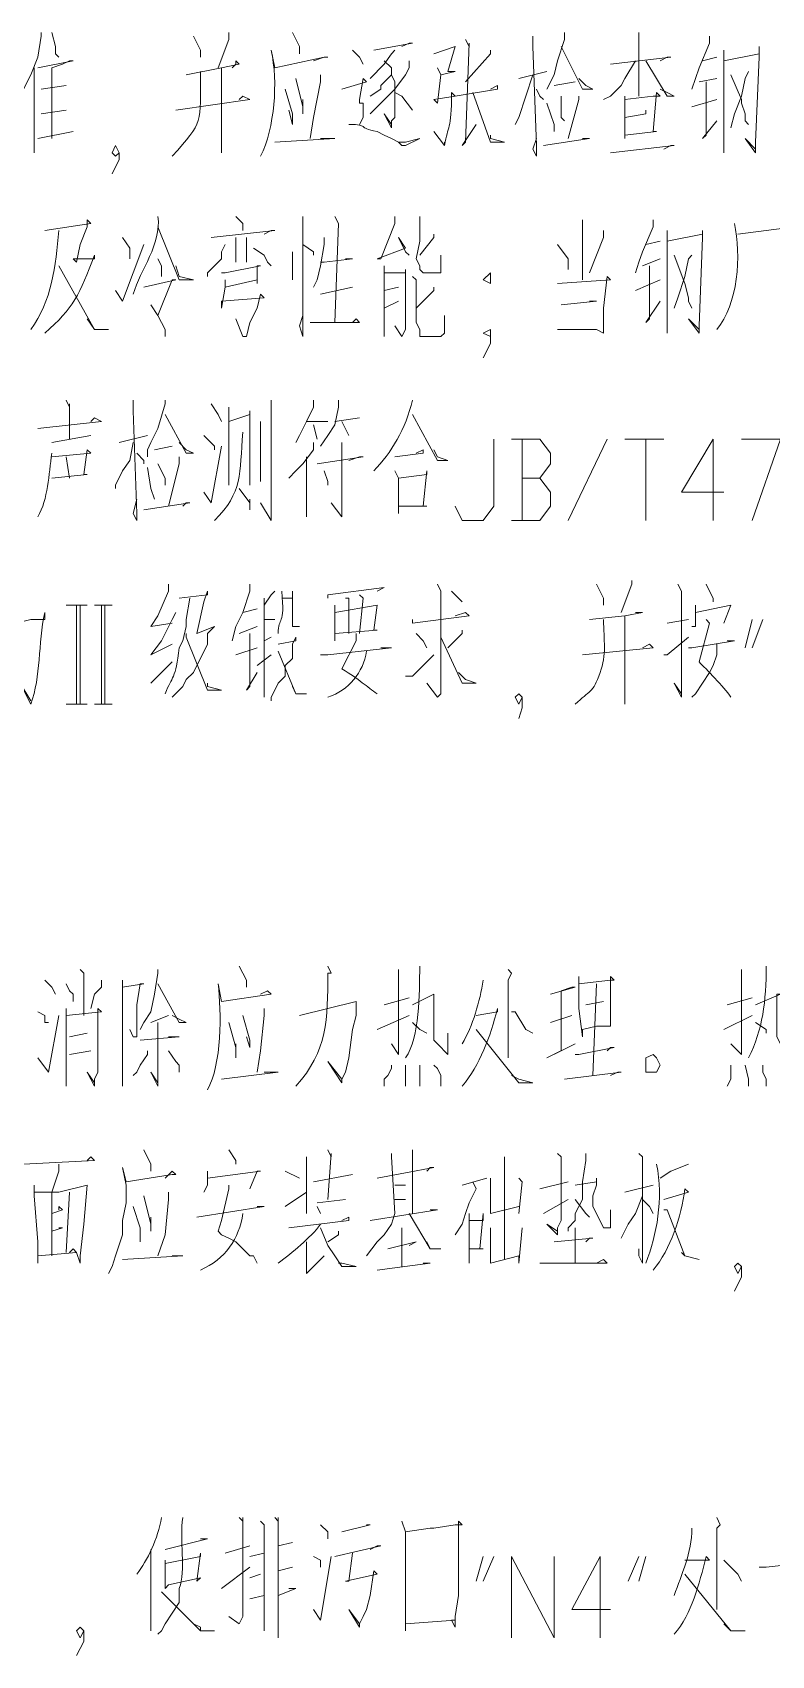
# Model space of a CAD drawing. Header units: millimetres. Extents: x -219 to 948, y -831 to -7.
# Drawn here: x 523.7 to 561.4, y -545 to -462.4 of the extents above; entities that cross this region are included whole.
import ezdxf

# ---------------------------------------------------------------- set-up
doc = ezdxf.new("R2010")
doc.units = ezdxf.units.MM
doc.layers.add('1', color=7, linetype='Continuous')

msp = doc.modelspace()

# ---------------------------------------------------------------- linework, layer by layer
at = {"layer": '1', "color": 0, "lineweight": 5}
for points in [[(524.195, -462.389), (524.195, -462.569), (524.015, -463.649), (523.655, -464.549), (523.295, -465.269)], [(524.735, -462.389), (524.915, -463.109), (524.915, -463.469), (525.095, -463.649)], [(532.295, -463.649), (532.295, -463.289), (531.935, -462.569)], [(533.735, -462.389), (533.735, -462.749), (533.195, -464.189)], [(536.975, -462.389), (537.335, -463.109), (537.335, -463.469)], [(549.215, -462.569), (549.215, -463.109), (549.395, -468.149), (549.395, -468.689), (549.215, -468.329), (549.395, -467.789)], [(550.835, -462.389), (550.835, -462.749), (550.475, -463.829), (550.295, -464.549), (549.935, -465.269)], [(554.615, -462.389), (554.615, -462.749), (554.615, -465.629), (554.615, -464.729)], [(558.215, -462.569), (558.215, -462.929), (557.675, -464.189), (557.495, -464.729), (557.315, -465.269)], [(540.035, -463.289), (540.395, -463.649), (540.575, -464.009)], [(542.195, -463.289), (542.015, -463.469), (541.655, -464.009), (540.935, -464.729)], [(541.115, -463.289), (543.095, -462.929), (542.915, -462.929), (542.555, -463.109)], [(545.795, -462.749), (545.975, -463.109), (545.975, -462.929), (545.795, -467.969), (545.615, -468.149), (546.335, -467.069)], [(547.055, -463.289), (547.055, -463.469), (545.795, -464.909)], [(550.655, -463.109), (551.735, -465.269), (552.275, -465.269), (551.915, -465.089), (551.555, -464.729)], [(558.935, -463.829), (560.735, -463.469), (560.735, -463.109), (560.735, -463.649), (560.555, -467.969), (560.555, -468.509), (560.015, -467.789), (560.555, -468.329)], [(558.935, -463.289), (558.935, -463.829), (558.935, -468.509), (558.935, -467.969), (558.935, -467.429)], [(523.835, -464.189), (523.835, -468.509), (523.835, -468.149)], [(524.015, -464.189), (525.815, -463.829), (525.635, -463.829), (525.275, -464.009), (524.735, -464.189), (524.735, -467.789)], [(531.575, -464.549), (533.375, -464.189), (534.275, -464.009), (534.095, -463.829), (534.095, -464.009), (533.915, -464.189)], [(533.375, -464.189), (533.375, -468.509), (533.375, -468.329), (533.375, -467.789)], [(541.655, -463.829), (542.015, -464.189), (542.015, -464.549), (542.195, -464.909), (542.195, -466.709), (542.015, -466.889), (542.015, -467.069), (542.015, -467.249), (541.655, -466.529), (542.015, -467.069)], [(542.915, -463.829), (542.915, -464.189), (542.735, -464.549), (542.195, -465.269)], [(554.435, -463.829), (553.895, -464.729), (553.715, -465.089), (553.175, -465.629), (552.815, -465.809)], [(553.175, -464.009), (556.235, -463.649), (556.055, -463.649), (555.695, -463.829)], [(554.975, -463.829), (556.055, -465.629), (556.415, -465.629), (556.055, -465.449), (555.695, -465.269)], [(557.855, -463.829), (558.575, -463.649)], [(524.195, -465.269), (525.455, -465.089)], [(537.155, -464.729), (537.515, -466.169), (537.515, -466.529), (537.515, -465.809)], [(538.415, -464.549), (538.415, -464.909), (538.055, -466.709), (537.875, -467.789)], [(539.495, -465.269), (540.755, -464.909), (540.575, -464.729), (540.395, -465.809), (540.395, -465.989), (540.575, -465.989), (540.575, -466.709), (540.395, -467.069)], [(542.015, -464.549), (541.475, -465.089), (541.475, -465.269), (540.935, -465.629)], [(545.255, -465.629), (547.415, -465.269), (547.415, -465.089), (547.055, -465.269)], [(549.215, -464.549), (548.855, -465.629), (548.495, -466.709), (548.315, -467.069)], [(548.495, -464.729), (549.935, -464.369)], [(550.295, -465.089), (551.375, -464.909)], [(558.575, -464.729), (557.675, -464.909)], [(558.035, -464.909), (558.035, -467.609), (557.855, -467.789), (558.575, -466.889)], [(560.195, -464.369), (560.015, -464.729), (559.835, -465.629), (559.475, -466.529), (559.295, -467.249)], [(559.295, -464.549), (559.835, -465.809), (559.835, -465.989), (560.015, -466.529), (560.015, -466.889), (560.195, -467.069)], [(531.035, -466.349), (534.815, -465.809), (534.455, -465.629), (534.275, -465.809)], [(536.615, -465.269), (536.975, -466.529), (536.975, -467.069), (536.795, -466.349)], [(542.195, -465.269), (540.935, -466.529)], [(542.195, -465.449), (542.555, -465.629), (543.095, -466.349)], [(546.155, -465.449), (547.055, -467.969), (547.775, -467.969), (547.055, -467.789), (547.055, -467.609)], [(549.395, -465.269), (549.575, -465.629), (549.755, -465.809)], [(550.655, -465.629), (550.655, -466.709), (550.835, -466.889)], [(551.555, -465.629), (551.555, -465.809), (551.015, -467.789)], [(553.895, -465.629), (553.895, -465.989), (553.895, -467.789), (553.895, -467.609), (555.515, -467.429), (555.335, -467.429), (555.515, -465.449), (555.695, -465.629), (555.515, -465.629), (555.335, -465.629), (553.895, -465.809)], [(558.575, -465.809), (557.315, -466.169)], [(524.195, -466.529), (525.455, -466.349)], [(549.935, -465.989), (550.295, -467.069), (550.295, -467.429)], [(553.895, -466.709), (554.975, -466.529), (554.975, -466.349), (554.975, -466.529)], [(524.015, -467.789), (525.815, -467.429)], [(527.795, -469.589), (527.975, -469.229), (528.155, -468.869), (528.155, -468.509), (527.975, -468.149), (527.795, -468.509), (527.975, -468.689), (528.155, -468.509)], [(536.075, -467.969), (539.135, -467.789), (538.775, -467.789), (538.415, -467.789)], [(549.755, -468.149), (552.095, -467.789), (551.915, -467.789), (551.735, -467.789)], [(553.175, -468.509), (556.415, -468.149), (556.235, -468.149), (555.875, -468.329)], [(534.095, -471.749), (534.455, -472.109), (534.455, -472.469)], [(537.515, -471.749), (537.515, -477.869), (537.335, -477.329), (537.515, -476.789)], [(539.135, -471.749), (539.315, -472.109), (539.135, -477.149)], [(542.195, -471.749), (542.195, -472.109), (541.475, -473.909), (541.295, -473.909), (542.735, -473.369), (542.375, -472.829), (542.735, -473.549), (542.915, -473.729)], [(543.455, -471.749), (543.455, -473.009), (543.275, -473.909), (543.455, -474.269), (543.455, -474.449), (543.635, -474.629), (544.535, -474.629), (544.535, -473.729)], [(530.135, -472.289), (531.215, -474.989), (531.755, -474.989), (531.935, -474.989), (531.215, -474.809), (531.035, -474.269)], [(532.835, -472.829), (536.075, -472.469), (535.895, -472.469), (535.535, -472.649)], [(551.735, -471.929), (551.735, -472.289), (551.735, -474.989)], [(552.815, -472.469), (552.815, -472.829), (552.095, -474.629)], [(555.335, -471.929), (555.335, -472.289), (554.795, -473.549), (554.615, -474.089), (554.435, -474.629)], [(556.055, -472.469), (556.055, -473.189), (556.055, -477.689), (556.055, -477.329), (556.055, -476.789)], [(556.055, -473.009), (557.855, -472.649), (557.855, -472.469), (557.855, -472.829), (557.675, -477.329), (557.675, -477.689), (557.135, -476.969), (557.675, -477.509)], [(562.355, -472.289), (562.175, -472.289), (561.995, -472.469), (562.535, -472.289), (559.655, -472.649)], [(527.975, -475.529), (528.335, -476.069), (529.415, -473.189)], [(528.335, -472.829), (528.695, -473.369), (528.695, -473.549), (528.695, -473.909)], [(533.555, -473.189), (533.375, -473.549), (533.375, -473.909), (533.015, -474.269), (532.655, -474.629), (532.655, -474.809)], [(534.095, -472.829), (534.095, -474.089)], [(534.635, -472.829), (534.635, -474.089)], [(534.995, -473.369), (535.535, -473.729), (535.715, -474.089), (535.895, -474.269)], [(537.515, -473.189), (538.055, -473.549), (538.055, -473.729)], [(538.595, -472.829), (538.595, -473.189), (538.415, -474.269), (538.235, -474.989), (538.055, -475.349)], [(544.175, -472.649), (544.175, -472.829), (543.455, -473.729)], [(550.475, -473.189), (551.015, -473.909), (551.015, -474.449)], [(554.975, -473.189), (555.695, -473.009)], [(530.135, -473.909), (530.315, -474.269), (530.315, -474.809)], [(536.975, -473.549), (536.975, -474.629), (536.975, -474.989)], [(538.415, -474.089), (538.595, -474.089), (540.035, -473.909), (539.855, -473.909), (539.675, -473.909)], [(555.695, -473.909), (554.795, -474.269)], [(556.415, -473.729), (556.955, -475.169), (557.135, -475.889), (557.135, -476.069), (557.315, -476.429)], [(557.315, -473.729), (557.135, -473.909), (556.955, -474.809), (556.595, -475.889), (556.415, -476.429)], [(525.095, -474.269), (526.895, -477.509), (527.615, -477.509), (526.895, -477.509), (526.895, -477.509), (526.535, -476.969)], [(529.415, -475.349), (531.035, -474.989), (530.855, -474.989), (530.135, -476.789)], [(533.375, -474.629), (533.375, -474.629), (533.555, -474.629), (535.355, -474.269), (535.175, -474.269), (535.175, -475.169), (535.175, -474.989), (533.555, -475.349), (533.555, -474.989), (533.555, -475.349), (533.375, -476.429), (533.375, -476.069), (535.535, -475.889), (535.355, -475.709), (535.175, -476.429), (534.815, -477.149), (534.635, -477.869), (534.455, -477.869), (534.095, -476.969), (534.455, -477.869)], [(541.655, -474.269), (541.655, -474.629), (541.655, -477.869), (541.655, -477.509), (541.655, -477.149)], [(541.655, -474.629), (542.735, -474.629), (542.735, -474.449), (542.735, -474.629), (542.735, -474.629), (542.735, -477.509), (542.555, -477.869), (542.195, -477.329)], [(543.095, -474.809), (543.275, -474.989), (543.275, -477.149), (543.455, -477.509), (543.455, -477.509), (543.455, -477.869), (544.535, -477.869), (544.715, -477.689), (544.715, -476.789)], [(547.055, -475.169), (547.055, -474.989), (547.055, -474.629), (546.695, -474.989), (547.055, -475.169)], [(550.475, -475.169), (553.175, -474.989), (552.995, -474.809), (552.815, -476.429), (552.815, -477.689), (552.455, -477.509), (550.475, -477.509)], [(555.695, -474.989), (554.435, -475.529)], [(555.155, -474.269), (555.155, -476.969), (554.975, -477.149), (555.695, -476.069)], [(538.415, -475.709), (540.035, -475.349)], [(541.655, -475.529), (542.375, -475.349)], [(544.175, -475.349), (544.175, -475.529), (543.275, -476.429)], [(529.775, -476.249), (530.135, -476.789), (530.495, -477.509), (530.495, -477.869)], [(541.655, -476.429), (542.375, -476.069)], [(550.655, -476.249), (552.455, -476.069), (552.455, -476.069), (552.095, -476.069)], [(537.875, -477.149), (540.395, -477.149), (540.215, -476.969), (540.035, -477.149)], [(546.695, -478.949), (547.055, -478.229), (547.055, -477.689), (547.055, -477.509), (546.695, -477.689), (547.055, -477.869), (547.055, -477.689)], [(525.455, -481.109), (525.635, -481.469), (525.635, -481.289), (525.635, -483.089)], [(528.875, -481.109), (528.875, -481.649), (529.055, -486.869), (529.055, -487.229), (528.875, -486.869), (529.055, -486.149)], [(530.495, -481.109), (530.495, -481.289), (530.135, -482.549), (529.775, -483.269), (529.595, -483.629), (529.595, -483.989)], [(532.835, -481.289), (533.195, -481.829), (533.375, -482.189)], [(533.735, -481.469), (533.735, -485.429), (533.735, -484.529)], [(533.735, -482.189), (534.815, -481.829), (534.815, -481.649), (534.815, -485.429), (534.815, -485.069), (534.815, -484.529)], [(538.055, -481.109), (538.055, -481.469), (537.695, -482.189), (537.335, -482.909), (537.155, -483.269)], [(539.315, -481.109), (539.315, -481.469), (539.135, -482.369), (538.775, -482.909), (538.415, -483.449)], [(524.015, -482.549), (527.255, -482.189), (526.895, -482.009), (526.715, -482.189)], [(530.495, -481.829), (531.575, -483.809), (531.935, -483.809), (531.575, -483.629), (531.215, -483.269)], [(535.355, -482.189), (535.355, -485.249), (535.355, -484.349)], [(537.695, -482.189), (538.055, -482.189), (538.775, -482.189)], [(538.055, -482.369), (538.235, -483.089)], [(539.135, -482.189), (540.395, -482.009)], [(539.495, -482.189), (539.855, -482.909)], [(543.095, -481.829), (544.355, -484.169), (544.895, -484.169), (544.355, -483.989), (544.175, -483.629)], [(524.735, -483.269), (526.715, -482.909)], [(528.875, -483.269), (528.695, -484.169), (528.335, -484.709), (527.975, -485.429), (527.975, -485.609)], [(528.155, -483.269), (529.595, -482.909)], [(532.475, -482.909), (533.015, -483.449), (533.015, -483.629)], [(538.055, -483.269), (538.055, -483.629), (537.515, -484.349), (537.155, -484.709), (536.795, -485.069)], [(539.495, -483.269), (539.495, -485.789), (539.495, -486.869), (539.495, -487.049), (538.955, -486.329), (539.495, -487.049)], [(545.255, -486.509), (545.615, -487.229), (546.695, -487.229), (547.235, -486.509), (547.235, -483.089)], [(549.575, -485.069), (550.115, -484.349), (550.115, -483.809), (549.575, -483.089), (548.135, -483.089)], [(548.675, -483.089), (548.675, -487.229)], [(551.015, -487.229), (552.995, -483.089)], [(553.895, -483.089), (555.875, -483.089)], [(554.975, -483.089), (554.975, -487.229)], [(558.935, -485.789), (556.775, -485.789), (558.395, -483.089), (558.395, -487.229)], [(559.835, -483.089), (561.815, -483.089), (560.375, -487.229)], [(524.735, -483.989), (526.715, -483.809), (526.535, -483.629), (526.355, -484.889), (526.535, -484.889), (524.735, -485.069)], [(525.455, -483.989), (525.635, -485.069)], [(529.055, -483.809), (529.415, -484.169), (529.415, -484.349)], [(529.955, -483.629), (530.855, -483.449)], [(531.215, -483.989), (531.215, -484.349), (530.675, -486.509)], [(532.475, -485.789), (532.835, -486.329), (533.375, -483.449)], [(537.695, -483.989), (537.695, -487.049), (537.695, -486.149)], [(538.235, -484.349), (540.575, -483.989), (540.395, -483.989), (539.855, -484.169)], [(542.195, -483.989), (543.635, -483.809), (543.635, -483.629), (543.275, -483.809)], [(529.595, -484.529), (529.775, -485.609), (529.955, -486.149)], [(530.135, -484.349), (530.495, -485.069), (530.495, -485.429)], [(538.595, -484.709), (538.775, -485.249), (538.775, -485.429)], [(542.195, -484.709), (542.375, -485.069), (542.375, -486.869), (542.375, -486.509), (543.815, -486.509), (543.635, -486.509), (543.815, -484.709), (543.815, -484.889), (542.375, -485.069)], [(534.275, -485.609), (534.815, -486.329), (534.815, -486.689), (534.815, -486.149)], [(548.135, -487.229), (549.575, -487.229), (550.115, -486.509), (550.115, -485.789), (549.575, -485.069), (548.675, -485.069)], [(529.415, -486.689), (531.755, -486.329), (531.575, -486.329), (531.395, -486.509)], [(530.675, -490.469), (530.675, -490.829), (530.135, -492.089), (529.775, -492.629), (529.775, -492.629), (530.855, -492.449)], [(534.815, -490.469), (534.815, -490.829), (534.455, -491.909), (534.095, -492.629), (533.915, -493.349)], [(538.775, -491.009), (538.775, -491.189), (538.775, -491.009), (541.655, -490.649), (541.655, -490.649), (541.295, -490.829)], [(544.355, -490.469), (544.535, -490.829), (544.535, -490.829), (544.535, -496.049), (544.355, -496.229), (543.815, -495.509)], [(552.815, -491.549), (552.815, -491.189), (552.455, -490.469)], [(554.255, -490.289), (554.255, -490.469), (553.715, -491.909)], [(556.595, -490.469), (556.775, -490.829), (556.775, -490.829), (556.775, -495.869), (556.775, -496.049), (556.775, -496.229), (556.415, -495.509), (556.775, -496.049)], [(558.035, -490.469), (558.215, -490.829), (558.395, -491.189), (558.395, -491.369)], [(525.455, -491.549), (526.535, -491.549)], [(525.995, -491.549), (525.995, -496.589)], [(526.175, -496.589), (526.175, -491.549)], [(526.895, -491.549), (527.795, -491.549)], [(527.255, -491.549), (527.255, -496.589)], [(527.435, -496.589), (527.435, -491.549)], [(531.215, -491.189), (532.655, -491.009), (532.655, -490.829), (532.475, -491.369), (532.115, -492.989), (533.015, -492.629), (533.015, -492.629), (532.655, -492.989), (532.655, -493.529), (532.295, -494.249), (532.115, -494.609), (531.935, -494.969), (531.575, -495.329), (531.395, -495.689), (531.215, -495.869), (530.855, -496.229)], [(536.075, -490.829), (535.895, -491.009), (535.535, -491.549), (535.535, -491.189)], [(535.535, -491.549), (535.535, -496.229), (535.535, -495.869), (535.535, -495.149)], [(536.435, -491.189), (536.975, -491.189), (536.975, -490.829), (536.975, -492.629), (536.975, -492.629), (537.155, -492.629), (537.335, -492.629)], [(539.135, -491.549), (539.135, -491.909), (539.135, -493.349), (539.135, -492.989), (541.295, -492.809), (541.115, -492.809), (541.295, -491.549), (541.295, -491.549), (539.135, -491.909)], [(539.675, -491.189), (539.855, -491.189), (539.855, -492.989)], [(540.395, -491.009), (540.575, -491.189), (540.395, -492.989)], [(545.075, -490.829), (545.435, -491.189), (545.615, -491.369)], [(557.495, -491.549), (557.495, -491.909), (557.495, -492.269), (557.495, -492.629), (557.315, -492.629)], [(557.495, -491.909), (559.295, -491.549), (559.295, -491.549), (558.935, -492.449)], [(531.035, -491.909), (530.855, -492.269), (530.315, -493.349), (529.775, -494.069), (529.775, -494.069), (530.855, -493.529)], [(534.455, -491.909), (535.175, -491.729)], [(535.535, -492.269), (536.075, -492.269)], [(543.095, -492.269), (543.095, -492.449), (543.095, -492.449), (545.975, -492.089), (545.795, -491.909), (545.255, -492.089)], [(552.095, -492.269), (553.895, -492.089), (554.795, -491.909), (554.615, -491.909), (554.435, -491.909)], [(553.895, -492.089), (553.895, -496.589), (553.895, -495.509)], [(556.055, -492.449), (557.135, -492.269)], [(560.015, -493.709), (560.375, -492.269)], [(560.915, -492.269), (560.375, -493.709)], [(531.575, -492.989), (531.575, -493.169), (532.655, -495.869), (533.375, -495.869), (532.655, -495.689), (532.655, -495.509)], [(535.175, -492.629), (534.275, -492.989)], [(534.815, -492.989), (534.815, -495.689), (534.635, -495.869), (535.175, -494.969)], [(535.895, -493.169), (535.535, -493.349)], [(536.255, -493.529), (537.155, -493.349), (537.155, -493.169), (536.975, -493.529), (536.975, -494.249), (536.615, -494.609), (536.615, -495.149), (536.255, -495.509), (536.075, -495.869), (535.895, -496.229), (535.895, -496.409)], [(543.275, -492.989), (543.635, -493.349), (543.815, -493.709)], [(544.535, -493.169), (545.615, -495.509), (546.335, -495.509), (545.795, -495.329), (545.435, -494.969)], [(545.615, -492.809), (545.615, -492.989), (544.895, -493.709)], [(555.875, -494.069), (556.055, -494.069), (557.135, -493.169)], [(534.095, -494.069), (535.175, -493.709)], [(536.255, -493.889), (537.155, -496.049), (537.695, -496.049), (537.155, -496.049), (536.975, -495.689)], [(538.415, -494.069), (538.595, -494.069), (538.775, -494.069), (542.015, -493.709), (541.835, -493.709), (541.475, -493.709)], [(551.735, -494.069), (555.335, -493.709), (555.155, -493.529), (554.795, -493.709)], [(557.135, -493.709), (557.315, -493.709), (559.475, -493.349), (559.295, -493.349), (559.115, -493.349)], [(558.575, -493.529), (558.575, -494.069), (558.395, -494.609), (558.215, -494.969), (557.495, -496.049), (557.315, -496.229)], [(529.775, -495.509), (530.855, -494.429)], [(535.175, -494.609), (535.895, -494.069)], [(542.735, -495.149), (543.095, -495.149), (544.175, -494.069)], [(548.495, -497.309), (548.495, -497.309), (548.675, -496.769), (548.675, -496.229), (548.495, -496.049), (548.315, -496.229), (548.495, -496.589), (548.675, -496.229)], [(525.455, -496.589), (526.535, -496.589)], [(526.895, -496.589), (527.795, -496.589)], [(526.175, -510.089), (526.355, -510.269), (526.355, -510.269), (526.355, -512.429)], [(530.135, -510.089), (530.135, -510.269), (529.955, -511.349), (529.775, -512.249), (529.415, -512.789), (529.235, -513.149)], [(534.275, -509.909), (534.635, -510.629), (534.635, -510.989)], [(542.375, -510.089), (542.375, -513.869), (542.375, -514.229), (542.375, -514.409), (542.015, -513.869)], [(547.955, -510.089), (548.135, -510.269), (547.955, -510.629), (547.955, -514.589), (547.955, -513.869)], [(551.555, -510.449), (551.555, -512.069), (551.735, -513.509), (551.735, -513.149), (552.455, -512.969), (553.175, -512.969), (553.175, -512.789), (553.175, -510.449), (553.355, -510.629), (553.175, -510.629), (551.555, -510.809)], [(559.835, -510.089), (559.835, -514.409), (559.295, -513.869)], [(524.375, -510.629), (524.735, -510.989), (524.735, -510.989), (524.915, -511.349)], [(525.455, -510.809), (525.635, -511.169), (525.815, -511.349), (525.815, -511.709)], [(527.255, -510.629), (527.255, -510.989), (526.895, -511.349), (526.715, -512.069)], [(528.335, -510.629), (528.335, -516.029), (528.335, -515.669), (528.335, -514.949)], [(528.335, -510.989), (529.415, -510.809), (529.235, -510.809), (529.055, -511.889), (529.055, -512.249), (529.055, -512.429), (529.055, -513.149), (529.055, -513.329), (529.055, -513.509), (528.875, -513.509), (528.695, -513.149)], [(530.135, -510.809), (531.215, -512.789), (531.575, -512.789), (531.215, -512.609), (530.855, -512.429)], [(543.095, -511.889), (544.175, -511.349), (544.175, -511.709), (544.175, -513.149), (544.175, -513.509), (544.175, -513.689), (544.355, -513.869), (544.895, -514.409), (544.895, -514.409), (544.895, -513.329)], [(550.115, -511.349), (551.375, -510.989), (551.195, -510.989), (550.655, -511.169), (550.655, -514.229), (549.935, -514.589), (551.375, -513.869)], [(552.455, -510.809), (552.275, -515.489)], [(525.455, -512.069), (525.455, -516.029), (525.455, -515.309)], [(525.455, -512.429), (527.255, -512.249), (527.075, -512.069), (527.075, -515.309), (526.895, -515.669), (526.895, -516.029), (526.535, -515.309), (526.895, -515.849)], [(535.535, -512.069), (535.535, -512.429), (535.355, -514.229), (535.175, -515.309)], [(537.335, -512.429), (540.215, -511.709), (540.215, -512.429), (540.035, -513.149), (539.855, -514.589), (539.675, -515.309), (539.495, -515.669), (539.495, -515.849), (538.775, -514.769), (539.495, -515.669)], [(541.655, -511.889), (542.915, -511.529)], [(551.915, -511.889), (552.815, -511.709)], [(559.115, -511.889), (560.375, -511.529)], [(524.015, -512.249), (524.375, -512.429), (524.375, -512.789), (524.555, -512.789)], [(524.015, -514.589), (524.555, -515.309), (525.095, -512.429)], [(529.775, -512.789), (530.675, -512.429)], [(530.135, -512.789), (530.135, -516.029), (529.775, -515.309), (530.135, -515.849)], [(533.735, -512.789), (534.095, -514.049), (534.095, -514.589), (534.095, -513.869)], [(534.455, -512.429), (534.815, -513.689), (534.815, -514.049), (534.635, -513.509)], [(541.295, -513.149), (542.915, -512.429)], [(543.095, -512.789), (543.455, -513.149), (543.815, -513.329)], [(548.135, -512.249), (548.315, -512.249), (548.855, -513.149), (549.215, -513.329)], [(551.195, -512.429), (550.115, -512.789)], [(558.935, -513.149), (560.375, -512.429)], [(560.555, -512.789), (561.095, -513.149), (561.095, -513.329)], [(526.535, -513.329), (525.635, -513.509)], [(529.235, -513.689), (531.215, -513.509), (531.035, -513.509), (530.675, -513.509)], [(546.335, -513.149), (548.495, -515.849), (549.215, -515.849), (548.495, -515.669), (548.135, -515.489)], [(526.715, -514.229), (525.635, -514.409)], [(529.595, -514.229), (529.595, -514.409), (529.235, -514.949), (529.055, -515.309), (528.875, -515.489)], [(530.675, -514.229), (531.035, -514.769), (531.215, -514.949), (531.215, -515.309)], [(551.375, -514.409), (551.555, -514.409), (553.355, -514.049), (553.175, -514.049), (552.995, -514.229)], [(555.695, -514.949), (555.515, -514.589), (555.335, -514.409), (554.975, -514.589), (554.975, -514.949), (554.975, -515.309), (555.335, -515.309), (555.515, -515.309), (555.695, -514.949)], [(533.375, -515.669), (536.255, -515.309), (536.075, -515.309), (535.535, -515.309)], [(542.015, -514.949), (542.015, -515.129), (541.835, -515.489), (541.655, -515.669), (541.655, -516.029)], [(542.735, -514.949), (542.735, -515.669), (542.735, -516.029)], [(543.455, -514.949), (543.455, -515.309), (543.455, -516.029)], [(544.175, -514.949), (544.355, -515.129), (544.535, -515.489), (544.535, -515.669), (544.535, -516.029)], [(550.835, -515.669), (553.715, -515.309), (553.535, -515.309), (553.175, -515.489)], [(559.295, -514.949), (559.295, -515.489), (559.295, -515.669), (559.115, -516.029)], [(560.015, -514.949), (560.195, -515.669), (560.195, -516.029)], [(560.915, -514.949), (560.915, -515.309), (561.095, -515.669), (561.095, -516.029)], [(523.295, -519.989), (526.895, -519.809), (526.715, -519.629), (526.535, -519.809)], [(529.415, -519.269), (529.775, -519.989), (529.775, -520.349)], [(533.735, -519.269), (534.095, -519.809), (534.095, -519.989)], [(537.695, -519.629), (537.695, -519.629), (537.695, -521.789), (537.695, -522.509)], [(538.775, -519.269), (538.955, -519.629), (538.955, -519.449), (538.775, -521.789)], [(542.015, -519.449), (542.015, -519.629), (542.195, -522.509), (542.015, -523.049), (541.655, -523.589), (541.295, -523.949), (540.755, -524.669)], [(543.095, -519.269), (543.095, -522.509)], [(547.775, -519.629), (547.775, -524.849)], [(550.475, -519.449), (550.655, -519.629), (550.655, -522.869), (550.475, -523.229), (550.475, -523.589), (549.935, -523.049), (550.475, -523.409)], [(551.915, -519.449), (551.915, -519.809), (551.735, -520.889), (551.735, -521.429), (551.735, -521.789), (551.555, -522.149), (551.375, -522.509), (551.375, -522.869), (551.015, -523.229), (551.015, -523.409)], [(554.615, -519.449), (554.795, -519.629), (554.795, -519.629), (554.795, -525.029), (554.615, -524.669), (554.615, -524.309)], [(525.095, -519.989), (525.095, -520.349), (524.735, -521.429)], [(530.495, -520.709), (530.855, -520.349), (531.035, -520.529), (530.855, -520.529), (528.515, -520.889), (528.335, -520.169), (528.515, -521.069), (528.515, -521.969), (528.335, -522.869), (528.335, -523.589), (527.975, -524.669), (527.795, -525.209), (527.615, -525.569)], [(532.655, -520.349), (532.655, -520.709), (532.655, -520.889), (532.655, -521.069), (532.475, -521.429)], [(532.655, -520.709), (535.355, -520.349), (535.175, -520.349), (534.815, -521.249)], [(536.615, -520.349), (537.335, -520.709)], [(541.295, -520.709), (544.175, -520.169), (543.995, -520.169), (543.815, -520.349)], [(557.135, -519.989), (556.235, -520.349), (555.695, -520.709)], [(523.835, -521.069), (523.835, -521.609), (524.015, -523.949), (524.015, -525.029), (524.015, -524.669), (525.995, -524.489), (525.815, -524.309), (525.635, -524.489)], [(525.995, -524.489), (526.175, -525.029), (526.175, -524.669), (526.355, -523.049), (526.535, -521.069), (525.095, -521.429), (523.835, -521.429)], [(533.735, -521.069), (533.735, -521.249), (533.375, -522.869), (533.195, -523.409), (533.375, -523.589), (533.735, -523.769), (534.095, -523.949), (534.455, -524.309), (534.815, -524.669), (534.995, -524.669), (535.175, -525.029)], [(538.055, -520.889), (540.035, -520.529)], [(542.195, -521.069), (542.735, -521.069)], [(546.155, -520.889), (546.335, -521.249), (545.975, -521.969), (545.795, -522.509), (545.615, -523.049), (545.255, -523.589)], [(545.615, -521.069), (546.875, -520.709)], [(547.055, -520.709), (547.055, -522.509), (548.495, -522.149)], [(548.495, -520.709), (548.675, -520.889), (548.495, -522.509)], [(549.575, -521.249), (551.015, -520.889)], [(551.375, -521.069), (552.455, -520.889), (552.455, -520.709), (552.455, -521.069), (552.275, -521.609), (552.275, -522.149), (552.455, -522.509), (552.815, -523.229), (552.815, -523.229), (553.175, -523.229), (553.175, -522.329), (553.175, -523.229)], [(553.895, -521.429), (555.335, -521.069)], [(524.735, -521.429), (524.735, -524.669)], [(524.735, -522.509), (525.275, -522.329), (525.095, -522.149), (525.095, -522.329)], [(525.635, -521.429), (525.455, -524.489)], [(528.875, -522.149), (529.235, -523.229), (529.235, -523.949), (529.235, -523.229)], [(529.415, -521.609), (529.775, -523.049), (529.775, -523.409), (529.775, -522.689)], [(530.675, -521.429), (530.675, -521.789), (530.495, -523.589), (530.135, -524.669)], [(532.115, -522.689), (535.535, -522.149), (535.175, -522.149)], [(536.615, -522.149), (537.695, -521.429)], [(538.235, -521.969), (539.675, -521.789)], [(538.235, -522.149), (538.415, -522.509)], [(542.195, -521.789), (542.735, -521.789)], [(549.755, -522.509), (551.015, -521.789)], [(551.375, -521.789), (551.915, -522.509), (552.095, -522.689)], [(554.795, -521.609), (554.435, -522.509), (554.075, -523.049), (553.715, -523.769)], [(554.795, -521.789), (555.155, -522.149), (555.335, -522.509)], [(536.795, -523.229), (539.855, -522.869), (539.855, -522.689), (539.495, -522.869)], [(540.935, -522.869), (544.355, -522.329), (543.995, -522.329)], [(542.915, -522.509), (543.995, -524.309), (544.535, -524.309), (543.995, -524.309), (543.815, -523.949)], [(545.975, -522.509), (545.975, -525.029), (545.975, -524.309), (546.695, -524.309), (546.515, -524.309), (546.695, -522.509), (546.695, -522.869), (545.975, -522.869)], [(555.875, -522.329), (556.055, -522.329), (556.955, -524.669), (557.675, -524.849), (556.955, -524.669), (556.775, -524.489)], [(524.735, -523.409), (525.275, -523.229), (525.095, -523.229)], [(538.415, -523.229), (538.775, -524.129), (539.135, -524.669), (539.495, -525.209), (540.215, -525.209), (539.495, -525.029), (539.315, -525.029)], [(539.315, -523.409), (539.315, -523.589), (538.775, -523.949)], [(542.555, -523.229), (542.555, -525.209)], [(547.055, -523.229), (547.055, -525.029), (547.055, -525.029), (548.495, -524.669), (548.495, -525.029), (548.675, -523.229)], [(550.295, -523.949), (552.275, -523.769), (552.095, -523.769), (551.915, -523.949)], [(551.375, -523.229), (551.375, -525.029)], [(537.695, -523.949), (537.695, -525.389), (537.695, -525.569), (538.595, -524.669)], [(541.835, -524.309), (543.275, -523.949), (543.275, -523.949), (542.915, -524.129)], [(528.335, -524.849), (531.395, -524.669), (531.215, -524.669), (530.855, -524.669)], [(541.295, -525.389), (543.995, -525.029), (543.815, -525.029), (543.635, -525.029)], [(549.575, -525.029), (552.995, -525.029), (552.815, -524.849), (552.455, -525.029)], [(559.475, -526.469), (559.655, -526.109), (559.835, -525.749), (559.835, -525.209), (559.655, -525.029), (559.475, -525.209), (559.655, -525.569), (559.835, -525.209)], [(534.275, -537.989), (534.455, -538.169), (534.455, -537.989), (534.455, -543.029), (534.275, -543.389), (533.735, -543.029), (534.275, -543.389)], [(535.355, -538.169), (535.535, -538.349), (535.535, -538.349), (535.535, -543.749), (535.535, -543.029)], [(536.075, -537.989), (536.255, -538.169), (536.255, -537.989), (536.255, -544.109), (536.255, -543.029)], [(538.415, -538.349), (538.775, -538.709), (538.775, -538.889), (538.775, -539.069), (538.775, -538.709)], [(539.495, -538.709), (540.935, -538.349), (540.935, -538.349), (540.755, -538.349)], [(542.555, -538.169), (542.735, -538.709), (542.735, -542.669), (542.735, -543.749), (542.735, -543.389), (545.255, -543.209), (545.075, -543.209), (545.255, -543.569), (545.255, -543.029), (545.435, -541.949), (545.435, -538.169), (545.615, -538.349), (545.255, -538.349), (544.175, -538.529), (543.995, -538.529), (542.735, -538.709)], [(558.575, -537.989), (558.755, -538.349), (558.575, -538.529), (558.575, -542.669), (558.575, -541.769)], [(530.495, -539.609), (532.655, -539.069), (532.475, -539.069), (532.295, -539.069)], [(533.555, -539.789), (534.815, -539.429)], [(536.255, -539.429), (536.975, -539.249)], [(539.135, -539.969), (541.475, -539.429), (541.295, -539.429), (540.935, -539.609)], [(529.775, -539.609), (529.775, -543.749), (529.775, -543.029)], [(530.495, -540.149), (530.495, -541.589), (530.675, -541.409), (532.295, -541.049), (532.115, -541.229), (532.295, -539.789), (532.295, -539.969), (530.495, -540.329)], [(534.815, -539.969), (535.535, -539.789)], [(538.055, -539.969), (538.415, -540.149), (538.415, -540.509)], [(538.055, -542.669), (538.415, -543.209), (538.955, -539.969)], [(540.035, -539.789), (539.855, -541.229), (539.675, -541.229), (541.295, -540.869), (541.115, -540.689), (540.935, -541.949), (540.755, -542.669), (540.575, -543.029), (540.395, -543.389), (540.395, -543.569), (539.855, -542.669), (540.395, -543.389)], [(546.335, -541.229), (546.695, -539.969)], [(547.235, -539.969), (546.695, -541.229)], [(548.135, -544.109), (548.135, -539.969), (550.295, -544.109), (550.295, -539.969)], [(553.175, -542.669), (551.195, -542.669), (552.635, -539.969), (552.635, -544.109)], [(554.075, -541.229), (554.615, -539.969)], [(554.975, -539.969), (554.615, -541.229)], [(558.935, -540.149), (558.935, -540.149), (559.655, -540.869), (559.835, -541.229)], [(560.735, -540.509), (561.095, -540.509), (564.335, -540.149), (564.155, -540.149), (563.795, -540.149)], [(533.375, -541.589), (534.815, -540.509)], [(535.355, -540.869), (534.815, -541.049)], [(536.975, -540.509), (536.255, -540.689)], [(556.955, -540.869), (559.295, -543.749), (560.015, -543.749), (559.295, -543.749), (558.935, -543.389)], [(530.315, -541.769), (532.295, -543.749), (533.015, -543.749), (532.295, -543.749), (532.295, -543.569), (531.935, -543.389)], [(534.815, -542.129), (535.535, -541.949)], [(536.255, -541.949), (537.155, -541.589), (536.975, -541.589), (536.795, -541.589)], [(525.995, -545.009), (526.355, -544.289), (526.355, -543.749), (526.175, -543.569), (525.995, -543.749), (526.175, -544.109), (526.355, -543.749)]]:
    msp.add_lwpolyline(points, dxfattribs=at)
for points, knots in [([(538.055, -463.829), (538.055, -463.829), (538.595, -463.649), (538.595, -463.649), (538.595, -463.649), (538.775, -463.649), (538.775, -463.649), (538.775, -463.649), (538.595, -463.649), (538.595, -463.649), (538.595, -463.649), (536.075, -464.189), (536.075, -464.189), (536.075, -464.189), (535.895, -463.289), (535.895, -463.289), (536.255, -464.909), (536.075, -467.249), (535.355, -468.689)], [0, 0, 0, 0, 1, 1, 1, 2, 2, 2, 3, 3, 3, 4, 4, 4, 5, 5, 5, 6, 6, 6, 6]), ([(544.175, -463.469), (544.175, -463.469), (545.255, -463.109), (545.255, -463.109), (545.255, -463.109), (545.255, -463.109), (545.255, -463.109), (545.255, -463.109), (544.895, -464.369), (544.895, -464.369), (544.895, -464.369), (545.255, -464.369), (545.255, -464.369), (545.255, -464.369), (544.535, -464.549), (544.535, -464.549), (544.535, -464.549), (544.355, -464.189), (544.355, -464.189), (544.355, -464.189), (544.535, -464.549), (544.535, -464.549), (544.535, -464.549), (544.355, -465.989), (544.355, -465.989), (544.355, -465.989), (544.175, -465.809), (544.175, -465.809), (544.175, -465.809), (545.255, -465.629), (545.255, -465.629), (545.255, -465.629), (545.075, -465.449), (545.075, -465.449), (545.075, -467.429), (544.895, -467.069), (544.715, -468.149), (544.715, -468.149), (544.175, -467.429), (544.175, -467.429), (544.175, -467.429), (544.715, -468.149), (544.715, -468.149), (544.715, -468.149), (544.715, -467.969), (544.715, -467.969)], [0, 0, 0, 0, 1, 1, 1, 2, 2, 2, 3, 3, 3, 4, 4, 4, 5, 5, 5, 6, 6, 6, 7, 7, 7, 8, 8, 8, 9, 9, 9, 10, 10, 10, 11, 11, 11, 12, 12, 12, 13, 13, 13, 14, 14, 14, 15, 15, 15, 15]), ([(539.855, -467.069), (540.935, -467.069), (540.215, -467.249), (541.295, -467.429), (541.295, -467.429), (541.655, -467.609), (541.655, -467.609), (541.655, -467.609), (542.015, -467.789), (542.015, -467.789), (542.015, -467.789), (542.375, -467.969), (542.375, -467.969), (542.375, -467.969), (542.555, -468.149), (542.555, -468.149), (542.555, -468.149), (542.735, -468.149), (542.735, -468.149), (542.735, -468.149), (543.455, -467.789), (543.455, -467.789), (543.455, -467.789), (542.735, -467.969), (542.735, -467.969), (542.735, -467.969), (542.375, -467.969), (542.375, -467.969)], [0, 0, 0, 0, 1, 1, 1, 2, 2, 2, 3, 3, 3, 4, 4, 4, 5, 5, 5, 6, 6, 6, 7, 7, 7, 8, 8, 8, 9, 9, 9, 9]), ([(524.375, -472.469), (524.375, -472.469), (526.715, -472.109), (526.715, -472.109), (526.715, -472.109), (526.535, -471.929), (526.535, -471.929), (526.535, -471.929), (526.535, -472.289), (526.535, -472.289), (526.535, -472.289), (526.175, -473.189), (526.175, -473.189), (526.175, -473.189), (525.995, -474.089), (525.995, -474.089), (525.995, -474.089), (525.815, -473.909), (525.815, -473.909), (525.815, -473.909), (525.995, -473.909), (525.995, -473.909), (525.995, -473.909), (526.895, -473.909), (526.895, -473.909), (526.895, -473.909), (526.895, -473.729), (526.895, -473.729), (526.175, -475.709), (525.815, -476.429), (524.375, -477.689)], [0, 0, 0, 0, 1, 1, 1, 2, 2, 2, 3, 3, 3, 4, 4, 4, 5, 5, 5, 6, 6, 6, 7, 7, 7, 8, 8, 8, 9, 9, 9, 10, 10, 10, 10]), ([(535.895, -481.109), (535.895, -483.089), (535.895, -485.069), (535.895, -487.229), (535.895, -487.229), (535.355, -486.329), (535.355, -486.329)], [0, 0, 0, 0, 1, 1, 1, 2, 2, 2, 2]), ([(531.755, -491.189), (531.755, -491.189), (531.575, -492.269), (531.575, -492.269), (531.575, -492.269), (531.575, -492.629), (531.575, -492.629), (531.575, -492.629), (531.395, -493.349), (531.395, -493.349), (531.395, -493.349), (531.215, -493.709), (531.215, -493.709), (531.035, -495.329), (530.855, -495.149), (530.495, -496.049)], [0, 0, 0, 0, 1, 1, 1, 2, 2, 2, 3, 3, 3, 4, 4, 4, 5, 5, 5, 5]), ([(522.935, -492.449), (522.935, -492.449), (523.655, -492.269), (523.655, -492.269), (523.655, -492.269), (523.655, -492.269), (523.655, -492.269), (523.655, -492.269), (524.375, -492.269), (524.375, -492.269), (524.375, -492.269), (524.375, -492.269), (524.375, -492.269), (524.375, -492.269), (524.375, -491.909), (524.375, -491.909), (524.015, -493.529), (524.195, -495.149), (523.655, -496.589), (523.655, -496.589), (523.115, -495.509), (523.115, -495.509), (523.115, -495.509), (523.655, -496.409), (523.655, -496.409)], [0, 0, 0, 0, 1, 1, 1, 2, 2, 2, 3, 3, 3, 4, 4, 4, 5, 5, 5, 6, 6, 6, 7, 7, 7, 8, 8, 8, 8]), ([(552.815, -492.269), (552.815, -493.349), (552.995, -494.069), (552.635, -494.969), (552.275, -496.049), (552.095, -495.869), (551.375, -496.589)], [0, 0, 0, 0, 1, 1, 1, 2, 2, 2, 2]), ([(558.035, -492.269), (558.035, -492.269), (558.215, -492.449), (558.215, -492.449), (558.215, -492.449), (557.675, -494.429), (557.675, -494.429), (558.035, -494.789), (558.935, -495.689), (559.295, -496.229)], [0, 0, 0, 0, 1, 1, 1, 2, 2, 2, 3, 3, 3, 3]), ([(540.215, -492.989), (540.215, -492.989), (540.215, -493.349), (540.215, -493.349), (540.215, -493.349), (539.495, -494.789), (539.495, -494.789), (540.395, -495.329), (540.755, -495.689), (541.295, -496.049)], [0, 0, 0, 0, 1, 1, 1, 2, 2, 2, 3, 3, 3, 3]), ([(538.775, -509.909), (538.775, -509.909), (538.955, -510.269), (538.955, -510.269), (538.955, -510.269), (538.775, -510.269), (538.775, -510.269), (538.775, -512.609), (538.775, -514.229), (537.155, -516.029)], [0, 0, 0, 0, 1, 1, 1, 2, 2, 2, 3, 3, 3, 3]), ([(535.355, -511.349), (535.355, -511.349), (535.715, -511.169), (535.715, -511.169), (535.715, -511.169), (535.895, -511.349), (535.895, -511.349), (535.895, -511.349), (533.375, -511.709), (533.375, -511.709), (533.375, -511.709), (533.195, -510.809), (533.195, -510.809), (533.375, -512.249), (533.375, -514.949), (532.655, -516.209)], [0, 0, 0, 0, 1, 1, 1, 2, 2, 2, 3, 3, 3, 4, 4, 4, 5, 5, 5, 5]), ([(560.555, -511.889), (560.555, -511.889), (561.815, -511.349), (561.815, -511.349), (561.815, -511.349), (561.635, -511.349), (561.635, -511.349), (561.635, -512.069), (561.635, -512.789), (561.635, -513.509), (561.635, -513.509), (561.815, -513.869), (561.815, -513.869), (561.815, -513.869), (561.995, -514.049), (561.995, -514.049), (561.995, -514.049), (562.175, -514.229), (562.175, -514.229), (562.175, -514.229), (562.175, -514.409), (562.175, -514.409), (562.175, -514.409), (562.355, -514.409), (562.355, -514.409), (562.355, -514.409), (562.355, -513.329), (562.355, -513.329)], [0, 0, 0, 0, 1, 1, 1, 2, 2, 2, 3, 3, 3, 4, 4, 4, 5, 5, 5, 6, 6, 6, 7, 7, 7, 8, 8, 8, 9, 9, 9, 9]), ([(546.335, -512.429), (546.335, -512.429), (547.415, -512.249), (547.415, -512.249), (547.415, -512.249), (547.415, -512.069), (547.415, -512.069), (547.055, -513.509), (546.515, -514.949), (545.615, -516.029)], [0, 0, 0, 0, 1, 1, 1, 2, 2, 2, 3, 3, 3, 3]), ([(555.875, -521.789), (555.875, -521.789), (557.135, -521.429), (557.135, -521.429), (557.135, -521.429), (556.955, -521.249), (556.955, -521.249), (556.775, -522.689), (556.235, -524.309), (555.335, -525.389)], [0, 0, 0, 0, 1, 1, 1, 2, 2, 2, 3, 3, 3, 3]), ([(531.395, -537.989), (531.215, -539.069), (531.575, -540.689), (531.215, -541.589), (531.215, -541.589), (531.215, -542.309), (531.215, -542.309), (531.215, -542.309), (530.855, -542.849), (530.855, -542.849), (530.855, -542.849), (530.495, -543.389), (530.495, -543.389), (530.495, -543.389), (530.315, -543.749), (530.315, -543.749), (530.315, -543.749), (530.135, -543.929), (530.135, -543.929)], [0, 0, 0, 0, 1, 1, 1, 2, 2, 2, 3, 3, 3, 4, 4, 4, 5, 5, 5, 6, 6, 6, 6]), ([(556.955, -540.149), (556.955, -540.149), (558.215, -540.149), (558.215, -540.149), (558.215, -540.149), (558.035, -539.969), (558.035, -539.969), (557.675, -541.409), (557.315, -542.849), (556.415, -543.929)], [0, 0, 0, 0, 1, 1, 1, 2, 2, 2, 3, 3, 3, 3])]:
    msp.add_open_spline(points, degree=3, knots=knots, dxfattribs=at)
for points in [[(532.295, -464.369), (532.295, -467.069), (532.475, -466.889), (530.855, -468.689)], [(530.135, -471.749), (530.315, -473.189), (529.235, -474.449), (528.875, -475.709)], [(525.095, -472.469), (524.915, -474.269), (524.735, -476.069), (523.655, -477.509)], [(559.475, -472.109), (559.835, -473.729), (559.655, -476.249), (558.575, -477.509)], [(543.095, -481.109), (542.735, -482.549), (542.015, -483.809), (541.115, -484.709)], [(534.455, -482.729), (534.275, -484.889), (534.455, -485.789), (533.015, -487.229)], [(524.735, -483.809), (524.555, -484.889), (524.555, -486.149), (524.015, -487.049)], [(536.435, -490.829), (536.615, -492.629), (536.255, -492.089), (536.255, -492.989)], [(540.755, -493.889), (540.575, -494.969), (539.855, -495.869), (538.775, -496.229)], [(543.455, -509.909), (543.455, -511.349), (543.455, -513.509), (542.735, -514.589)], [(561.095, -509.909), (561.095, -511.709), (560.915, -513.149), (560.195, -514.589)], [(546.695, -510.629), (546.515, -511.709), (546.155, -512.969), (545.615, -513.869)], [(555.515, -519.989), (555.875, -521.789), (555.515, -523.589), (554.975, -525.029)], [(534.455, -522.509), (534.275, -523.769), (533.555, -524.849), (532.295, -525.389)], [(538.415, -523.049), (537.875, -523.769), (536.975, -524.489), (536.255, -525.029)], [(530.315, -537.989), (530.135, -539.069), (529.595, -540.149), (529.055, -540.869)], [(557.315, -538.529), (557.315, -539.789), (556.775, -540.869), (556.415, -541.949)]]:
    msp.add_open_spline(points, degree=3, dxfattribs=at)

doc.saveas('drawing.dxf')
